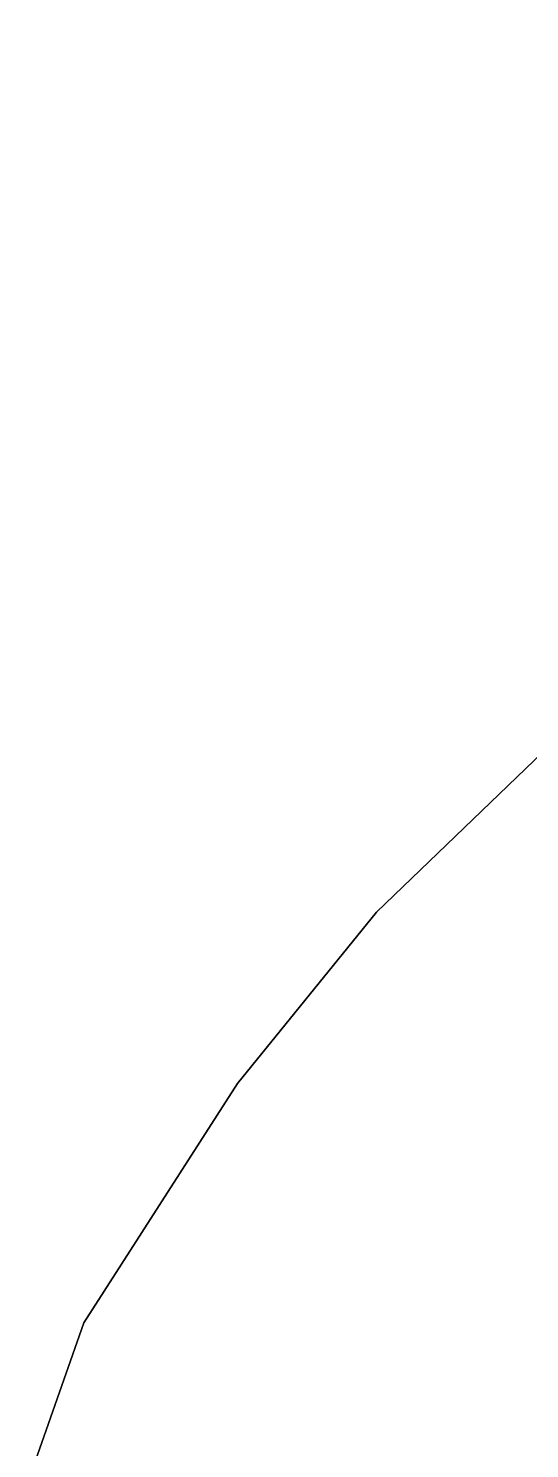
# Model space of a CAD drawing. Header units: inches. Extents: x 653559 to 669309, y 7245317 to 7256454.
# Drawn here: x 659962.2 to 659989.6, y 7250921.9 to 7250999.5 of the extents above; entities that cross this region are included whole.
import ezdxf

# ---------------------------------------------------------------- set-up
doc = ezdxf.new("R2010")
doc.units = ezdxf.units.IN
doc.header["$MEASUREMENT"] = 0
doc.layers.add('Cauce', color=5, linetype='Continuous')
doc.layers.add('Perimetral', color=190, linetype='Continuous')

msp = doc.modelspace()

# ---------------------------------------------------------------- linework, layer by layer
at = {"layer": 'Cauce', "color": 160}
msp.add_polyline3d([(659962.2, 7250920.11, 0), (659965.24, 7250928.72, 0), (659973.63, 7250941.8, 0), (659981.24, 7250951.16, 0), (659992.73, 7250962.23, 0), (660002.12, 7250968.92, 0), (660013.71, 7250969.82, 0), (660040.92, 7250968.25, 0), (660048.24, 7250968.34, 0), (660058.7, 7250973.74, 0), (660067.87, 7250981.22, 0), (660075.56, 7250990.62, 0), (660079.76, 7250997.88, 0), (660083.57, 7251036.15, 0), (660086.76, 7251049.54, 0), (660096.76, 7251054.99, 0), (660104.33, 7251057.46, 0), (660112.32, 7251059.18, 0), (660128.5, 7251060.9, 0), (660152.5, 7251061.74, 0), (660160.04, 7251063.1, 0)], dxfattribs=at)
at = {"layer": 'Perimetral', "color": 200}
msp.add_polyline3d([(660160.04, 7251063.1, 0), (660152.5, 7251061.74, 0), (660128.5, 7251060.9, 0), (660112.32, 7251059.18, 0), (660104.33, 7251057.46, 0), (660096.76, 7251054.99, 0), (660086.76, 7251049.54, 0), (660083.57, 7251036.15, 0), (660079.76, 7250997.88, 0), (660075.56, 7250990.62, 0), (660067.87, 7250981.22, 0), (660058.7, 7250973.74, 0), (660048.24, 7250968.34, 0), (660040.92, 7250968.25, 0), (660013.71, 7250969.82, 0), (660002.12, 7250968.92, 0), (659992.73, 7250962.23, 0), (659981.24, 7250951.16, 0), (659973.63, 7250941.8, 0), (659965.24, 7250928.72, 0), (659962.2, 7250920.11, 0)], dxfattribs=at)

doc.saveas('drawing.dxf')
